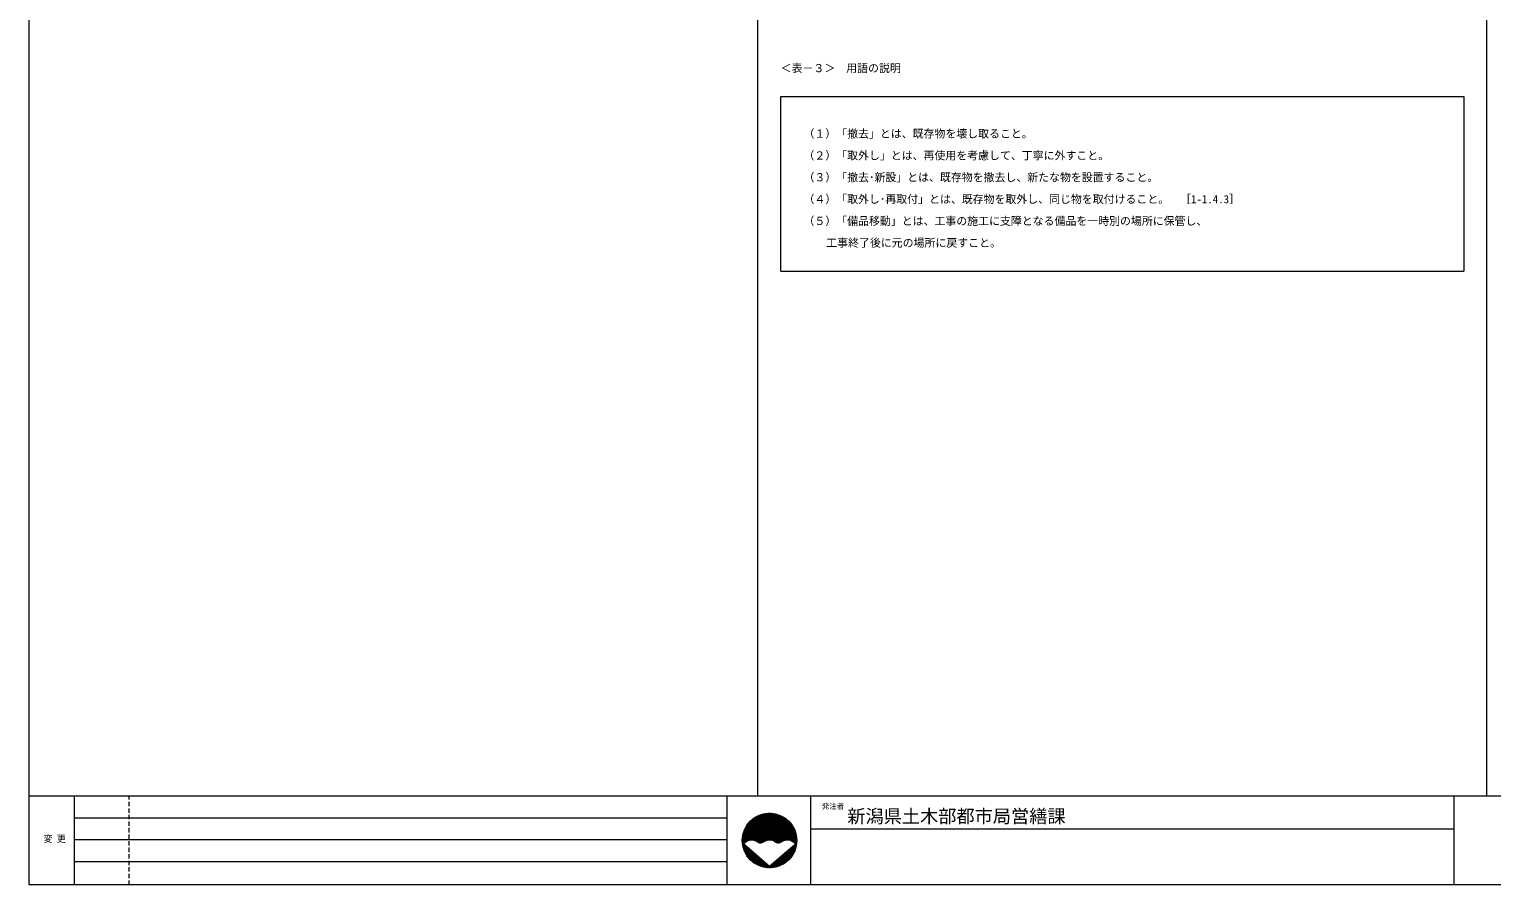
# Model space of a CAD drawing. Units: millimetres on the paper. Extents: x -399 to 402, y -274 to 280.
# Drawn here: x -398.6 to 3.3, y -274.5 to -39.4 of the extents above; entities that cross this region are included whole.
import ezdxf
from ezdxf.enums import TextEntityAlignment as Align

# ---------------------------------------------------------------- set-up
doc = ezdxf.new("R2010")
doc.units = ezdxf.units.MM
doc.linetypes.add('DASHED1', pattern=[1.8, 1.2, -0.6])
for name, color, linetype, lineweight in [('F-0_文字', 4, 'Continuous', 9), ('F-1_枠', 5, 'Continuous', 9), ('F-4_項目枠', 7, 'Continuous', 9)]:
    doc.layers.add(name, color=color, linetype=linetype, lineweight=lineweight)
doc.styles.add('ＭＳ ゴシック', font='')
doc.styles.get('ＭＳ ゴシック').set_extended_font_data('MS Gothic')

msp = doc.modelspace()

# ---------------------------------------------------------------- linework, layer by layer
at = {"layer": 'F-1_枠', "color": 2}
for p, q in [((-398.607, -274.447), (-398.607, 279.553)), ((402.393, -274.447), (-398.607, -274.447))]:
    msp.add_line(p, q, dxfattribs=at)
at = {"layer": 'F-1_枠', "color": 7}
for p, q in [((-198.357, -249.997), (-198.357, 279.565)), ((1.893, 279.548), (1.893, -249.997)), ((-386.162, -274.453), (-386.162, -250.053)), ((-206.812, -274.453), (-206.812, -250.053)), ((-183.812, -274.453), (-183.812, -250.053)), ((-7.063, -274.453), (-7.063, -250.053)), ((-386.162, -256.053), (-206.812, -256.053)), ((-183.812, -259.053), (-7.062, -259.053)), ((-386.162, -262.053), (-206.812, -262.053)), ((-386.162, -268.053), (-206.812, -268.053))]:
    msp.add_line(p, q, dxfattribs=at)
at = {"layer": 'F-1_枠', "color": 4}
for p, q in [((-192.099, -57.814), (-4.365, -57.814)), ((-192.099, -105.814), (-192.099, -57.814)), ((-4.365, -57.814), (-4.365, -105.814)), ((-192.099, -105.814), (-192.099, -97.126)), ((-192.099, -105.814), (-4.365, -105.814))]:
    msp.add_line(p, q, dxfattribs=at)
at = {"layer": 'F-1_枠', "color": 7, "linetype": 'DASHED1'}
msp.add_line((-371.162, -274.453), (-371.162, -250.053), dxfattribs=at)
at = {"layer": 'F-1_枠'}
for p, q in [((-202.673, -262.3), (-195.164, -254.792)), ((-202.672, -262.44), (-195.024, -254.793)), ((-202.672, -262.158), (-195.307, -254.793)), ((-202.668, -262.578), (-194.887, -254.797)), ((-202.668, -262.012), (-195.452, -254.797)), ((-202.661, -262.713), (-194.752, -254.803)), ((-202.661, -261.864), (-195.601, -254.804)), ((-202.653, -262.845), (-194.619, -254.812)), ((-202.651, -261.712), (-195.752, -254.814)), ((-202.642, -262.976), (-194.489, -254.823)), ((-202.637, -261.557), (-195.908, -254.828)), ((-202.629, -263.105), (-194.36, -254.836)), ((-202.62, -261.398), (-196.066, -254.845)), ((-202.614, -263.231), (-194.234, -254.851)), ((-202.598, -261.236), (-196.229, -254.866)), ((-202.597, -263.356), (-194.109, -254.867)), ((-202.579, -263.479), (-193.986, -254.886)), ((-202.573, -261.069), (-196.396, -254.892)), ((-202.542, -260.897), (-196.568, -254.922)), ((-202.507, -260.719), (-196.745, -254.958)), ((-202.465, -260.536), (-196.928, -255)), ((-202.417, -260.347), (-197.118, -255.048)), ((-202.361, -260.149), (-197.315, -255.104)), ((-202.296, -259.943), (-197.521, -255.169)), ((-202.221, -259.727), (-197.738, -255.244)), ((-202.133, -259.498), (-197.967, -255.331)), ((-202.03, -259.253), (-198.212, -255.435)), ((-201.906, -258.988), (-198.477, -255.558)), ((-201.754, -258.694), (-198.77, -255.711)), ((-201.572, -262.613), (-193.865, -254.907)), ((-201.558, -258.357), (-199.108, -255.907)), ((-201.279, -257.936), (-199.528, -256.186)), ((-201.273, -262.456), (-193.746, -254.929)), ((-201.037, -262.361), (-193.628, -254.952)), ((-200.831, -262.297), (-193.512, -254.978)), ((-200.646, -262.253), (-193.398, -255.005)), ((-200.621, -257.137), (-200.328, -256.843)), ((-200.475, -262.223), (-193.285, -255.033)), ((-200.315, -262.205), (-193.173, -255.063)), ((-200.164, -262.196), (-193.063, -255.094)), ((-200.022, -262.194), (-192.954, -255.127)), ((-199.885, -262.199), (-192.847, -255.161)), ((-199.755, -262.21), (-192.741, -255.197)), ((-199.629, -262.226), (-192.637, -255.234)), ((-199.509, -262.247), (-192.533, -255.272)), ((-199.392, -262.272), (-192.431, -255.311)), ((-199.28, -262.301), (-192.33, -255.351)), ((-199.171, -262.334), (-192.23, -255.393)), ((-199.065, -262.369), (-192.132, -255.436)), ((-198.963, -262.409), (-192.034, -255.48)), ((-198.864, -262.451), (-191.938, -255.525)), ((-198.768, -262.496), (-191.843, -255.571)), ((-198.675, -262.545), (-191.749, -255.619)), ((-198.584, -262.595), (-191.656, -255.667)), ((-198.496, -262.649), (-191.564, -255.717)), ((-198.411, -262.705), (-191.473, -255.768)), ((-198.325, -262.76), (-191.384, -255.819)), ((-198.233, -262.81), (-191.295, -255.872)), ((-198.135, -262.853), (-191.207, -255.926)), ((-198.03, -262.89), (-191.121, -255.981)), ((-197.918, -262.919), (-191.035, -256.036)), ((-197.797, -262.94), (-190.951, -256.093)), ((-197.667, -262.951), (-190.867, -256.151)), ((-197.523, -262.948), (-190.784, -256.21)), ((-197.361, -262.928), (-190.703, -256.27)), ((-197.17, -262.878), (-190.622, -256.33)), ((-196.91, -262.76), (-190.542, -256.392)), ((-196.544, -262.535), (-190.464, -256.455)), ((-196.278, -262.411), (-190.386, -256.518)), ((-196.057, -262.331), (-190.309, -256.583)), ((-195.861, -262.276), (-190.233, -256.648)), ((-195.682, -262.239), (-190.158, -256.715)), ((-195.516, -262.214), (-190.084, -256.782)), ((-195.36, -262.2), (-190.011, -256.851)), ((-195.213, -262.194), (-189.939, -256.92)), ((-195.073, -262.196), (-189.868, -256.99)), ((-194.94, -262.203), (-189.798, -257.062)), ((-194.811, -262.217), (-189.728, -257.134)), ((-194.688, -262.235), (-189.66, -257.207)), ((-194.569, -262.257), (-189.593, -257.281)), ((-194.454, -262.284), (-189.526, -257.356)), ((-194.343, -262.314), (-189.461, -257.432)), ((-194.236, -262.348), (-189.396, -257.509)), ((-194.132, -262.386), (-189.333, -257.586)), ((-194.031, -262.426), (-189.27, -257.665)), ((-193.933, -262.47), (-189.208, -257.745)), ((-193.838, -262.516), (-189.148, -257.826)), ((-193.746, -262.566), (-189.088, -257.907)), ((-193.657, -262.618), (-189.029, -257.99)), ((-193.57, -262.672), (-188.971, -258.074)), ((-193.486, -262.729), (-188.915, -258.159)), ((-193.397, -262.782), (-188.859, -258.244)), ((-193.302, -262.829), (-188.804, -258.331)), ((-193.201, -262.869), (-188.751, -258.419)), ((-193.094, -262.903), (-188.698, -258.507)), ((-192.978, -262.929), (-188.646, -258.597)), ((-192.854, -262.946), (-188.596, -258.688)), ((-192.718, -262.952), (-188.546, -258.78)), ((-192.567, -262.942), (-188.498, -258.873)), ((-192.395, -262.911), (-188.45, -258.967)), ((-192.183, -262.841), (-188.404, -259.062)), ((-191.849, -262.649), (-188.359, -259.158)), ((-191.534, -262.475), (-188.315, -259.256)), ((-191.291, -262.373), (-188.272, -259.354)), ((-191.081, -262.305), (-188.231, -259.454)), ((-190.893, -262.258), (-188.19, -259.555)), ((-190.72, -262.227), (-188.151, -259.657)), ((-190.559, -262.207), (-188.113, -259.761)), ((-190.407, -262.197), (-188.076, -259.866)), ((-190.263, -262.194), (-188.041, -259.972)), ((-190.126, -262.198), (-188.007, -260.079)), ((-189.995, -262.208), (-187.974, -260.188)), ((-189.869, -262.224), (-187.943, -260.298)), ((-189.747, -262.244), (-187.913, -260.41)), ((-189.63, -262.268), (-187.885, -260.523)), ((-189.517, -262.296), (-187.858, -260.637)), ((-189.407, -262.328), (-187.833, -260.753)), ((-189.301, -262.364), (-187.809, -260.871)), ((-189.199, -262.402), (-187.787, -260.99)), ((-189.099, -262.444), (-187.767, -261.112)), ((-189.003, -262.489), (-187.748, -261.234)), ((-202.558, -263.6), (-202.21, -263.252)), ((-202.536, -263.719), (-202.135, -263.318)), ((-202.512, -263.837), (-202.059, -263.383)), ((-202.487, -263.953), (-201.983, -263.449)), ((-202.46, -264.067), (-201.908, -263.515)), ((-202.431, -264.18), (-201.832, -263.581)), ((-202.402, -264.291), (-201.757, -263.646)), ((-202.37, -264.402), (-201.681, -263.712)), ((-202.337, -264.51), (-201.605, -263.778)), ((-202.303, -264.618), (-201.53, -263.844)), ((-202.268, -264.723), (-201.454, -263.91)), ((-202.231, -264.828), (-201.378, -263.975)), ((-202.193, -264.932), (-201.303, -264.041)), ((-202.154, -265.034), (-201.227, -264.107)), ((-202.113, -265.135), (-201.151, -264.173)), ((-202.072, -265.234), (-201.076, -264.238)), ((-202.029, -265.333), (-201, -264.304)), ((-201.985, -265.43), (-200.924, -264.37)), ((-201.94, -265.527), (-200.849, -264.436)), ((-201.893, -265.622), (-200.773, -264.502)), ((-201.846, -265.716), (-200.698, -264.567)), ((-201.797, -265.809), (-200.622, -264.633)), ((-201.748, -265.9), (-200.546, -264.699)), ((-201.697, -265.991), (-200.471, -264.765)), ((-201.645, -266.081), (-200.395, -264.83)), ((-201.593, -266.17), (-200.319, -264.896)), ((-201.539, -266.257), (-200.244, -264.962)), ((-201.484, -266.344), (-200.168, -265.028)), ((-201.428, -266.429), (-200.092, -265.094)), ((-201.372, -266.514), (-200.017, -265.159)), ((-201.314, -266.598), (-199.941, -265.225)), ((-194.885, -269.786), (-189.787, -264.687)), ((-194.737, -269.779), (-188.702, -263.744)), ((-194.585, -269.768), (-187.696, -262.88)), ((-194.43, -269.755), (-187.71, -263.035)), ((-194.271, -269.737), (-187.728, -263.194)), ((-194.108, -269.715), (-187.749, -263.357)), ((-193.94, -269.69), (-187.775, -263.524)), ((-193.768, -269.659), (-187.806, -263.697)), ((-193.591, -269.623), (-187.842, -263.874)), ((-193.407, -269.581), (-187.884, -264.057)), ((-193.217, -269.532), (-187.933, -264.248)), ((-193.019, -269.476), (-187.989, -264.445)), ((-192.813, -269.41), (-188.054, -264.652)), ((-192.596, -269.335), (-188.13, -264.869)), ((-192.366, -269.246), (-188.218, -265.099)), ((-188.909, -262.537), (-187.731, -261.359)), ((-188.818, -262.587), (-187.717, -261.486)), ((-188.73, -262.641), (-187.704, -261.614)), ((-188.644, -262.696), (-187.693, -261.745)), ((-188.561, -262.755), (-187.685, -261.878)), ((-188.481, -262.816), (-187.678, -262.013)), ((-188.402, -262.879), (-187.674, -262.151)), ((-188.327, -262.945), (-187.673, -262.291)), ((-188.254, -263.013), (-187.674, -262.434)), ((-188.183, -263.083), (-187.679, -262.579)), ((-188.114, -263.156), (-187.686, -262.728)), ((-201.255, -266.68), (-199.865, -265.291)), ((-201.195, -266.762), (-199.79, -265.357)), ((-201.134, -266.843), (-199.714, -265.422)), ((-201.073, -266.922), (-199.639, -265.488)), ((-201.01, -267.001), (-199.563, -265.554)), ((-200.946, -267.079), (-199.487, -265.62)), ((-200.882, -267.156), (-199.412, -265.686)), ((-200.816, -267.232), (-199.336, -265.751)), ((-200.75, -267.307), (-199.26, -265.817)), ((-200.682, -267.381), (-199.185, -265.883)), ((-200.614, -267.454), (-199.109, -265.949)), ((-200.545, -267.526), (-199.033, -266.015)), ((-200.474, -267.597), (-198.958, -266.08)), ((-200.403, -267.667), (-198.882, -266.146)), ((-200.331, -267.736), (-198.807, -266.212)), ((-200.258, -267.805), (-198.731, -266.278)), ((-200.184, -267.872), (-198.655, -266.343)), ((-200.109, -267.939), (-198.58, -266.409)), ((-200.033, -268.004), (-198.504, -266.475)), ((-199.956, -268.069), (-198.428, -266.541)), ((-199.878, -268.132), (-198.353, -266.607)), ((-199.799, -268.195), (-198.277, -266.672)), ((-199.72, -268.256), (-198.201, -266.738)), ((-199.639, -268.317), (-198.126, -266.804)), ((-199.557, -268.377), (-198.05, -266.87)), ((-199.475, -268.435), (-197.974, -266.935)), ((-199.391, -268.493), (-197.899, -267.001)), ((-199.306, -268.55), (-197.823, -267.067)), ((-199.221, -268.606), (-197.748, -267.133)), ((-199.134, -268.66), (-197.672, -267.199)), ((-199.046, -268.714), (-197.596, -267.264)), ((-198.957, -268.767), (-197.521, -267.33)), ((-198.868, -268.819), (-197.445, -267.396)), ((-198.777, -268.869), (-197.369, -267.462)), ((-198.685, -268.919), (-197.294, -267.527)), ((-198.592, -268.967), (-197.218, -267.593)), ((-198.498, -269.014), (-197.142, -267.659)), ((-198.403, -269.061), (-197.067, -267.725)), ((-198.306, -269.106), (-196.991, -267.791)), ((-198.209, -269.15), (-196.915, -267.856)), ((-198.11, -269.193), (-196.84, -267.922)), ((-198.01, -269.234), (-196.764, -267.988)), ((-197.909, -269.275), (-196.689, -268.054)), ((-197.807, -269.314), (-196.613, -268.119)), ((-197.704, -269.352), (-196.537, -268.185)), ((-197.599, -269.388), (-196.462, -268.251)), ((-197.493, -269.424), (-196.386, -268.317)), ((-197.386, -269.458), (-196.31, -268.383)), ((-197.277, -269.49), (-196.235, -268.448)), ((-197.167, -269.522), (-196.159, -268.514)), ((-197.055, -269.552), (-196.083, -268.58)), ((-196.942, -269.58), (-196.008, -268.646)), ((-196.827, -269.607), (-195.932, -268.712)), ((-196.711, -269.632), (-195.857, -268.777)), ((-196.594, -269.656), (-195.781, -268.843)), ((-196.474, -269.678), (-195.705, -268.909)), ((-196.353, -269.698), (-195.63, -268.975)), ((-196.23, -269.717), (-195.554, -269.04)), ((-196.106, -269.733), (-195.478, -269.106)), ((-195.979, -269.748), (-195.403, -269.172)), ((-195.85, -269.761), (-195.327, -269.238)), ((-195.451, -269.786), (-194.126, -268.461)), ((-195.314, -269.79), (-193.041, -267.517)), ((-195.174, -269.792), (-191.956, -266.574)), ((-195.031, -269.79), (-190.871, -265.631)), ((-192.12, -269.142), (-188.323, -265.345)), ((-191.853, -269.017), (-188.448, -265.611)), ((-191.558, -268.863), (-188.602, -265.907)), ((-191.217, -268.663), (-188.801, -266.248)), ((-190.789, -268.377), (-189.088, -266.675)), ((-195.719, -269.772), (-195.251, -269.304)), ((-195.587, -269.78), (-195.176, -269.369))]:
    msp.add_line(p, q, dxfattribs=at)
msp.add_lwpolyline([(-202.27, -263.2), (-195.173, -269.372), (-188.076, -263.2)], dxfattribs=at)
msp.add_circle((-195.173, -262.292), 7.5, dxfattribs=at)
for centre, radius, start, end in [((-200.063, -265.119), 2.925, 54.9904, 138.98872), ((-197.618, -261.549), 1.403, 236.8522, 305.66466), ((-195.173, -265.119), 2.925, 54.9904, 123.80286), ((-192.728, -261.549), 1.403, 236.8522, 305.66466), ((-190.283, -265.119), 2.925, 41.01126, 123.80286)]:
    msp.add_arc(centre, radius, start, end, dxfattribs=at)
at = {"layer": 'F-4_項目枠'}
msp.add_line((-398.577, -249.997), (402.392, -249.997), dxfattribs=at)

# ---------------------------------------------------------------- texts
at = {"layer": 'F-0_文字', "style": 'ＭＳ ゴシック'}
for s, p in [('＜表－３＞\u3000用語の説明', (-192.099, -51.814)), ('（１）「撤去」とは、既存物を壊し取ること。', (-185.842, -69.814)), ('（２）「取外し」とは、再使用を考慮して、丁寧に外すこと。', (-185.842, -75.814)), ('（３）「撤去･新設」とは、既存物を撤去し、新たな物を設置すること。', (-185.842, -81.814)), ('（４）「取外し･再取付」とは、既存物を取外し、同じ物を取付けること。\u3000［1-1.4.3］', (-185.842, -87.814)), ('（５）「備品移動」とは、工事の施工に支障となる備品を一時別の場所に保管し、', (-185.842, -93.814)), ('工事終了後に元の場所に戻すこと。', (-179.584, -99.814))]:
    msp.add_text(s, height=2.199, dxfattribs=at).set_placement(p, align=Align.BOTTOM_LEFT)
at = {"layer": 'F-1_枠', "color": 7, "style": 'ＭＳ ゴシック'}
for s, height, p in [('発注者', 1.466, (-180.812, -254.053)), ('新潟県土木部都市局営繕課', 3.666, (-173.812, -258.553))]:
    msp.add_text(s, height=height, dxfattribs=at).set_placement(p, align=Align.BOTTOM_LEFT)
at = {"layer": 'F-1_枠', "color": 7, "style": 'ＭＳ ゴシック', "width": 0.95}
msp.add_text('変 更', height=1.833, dxfattribs=at).set_placement((-394.662, -263.303), align=Align.BOTTOM_LEFT)

doc.saveas('drawing.dxf')
